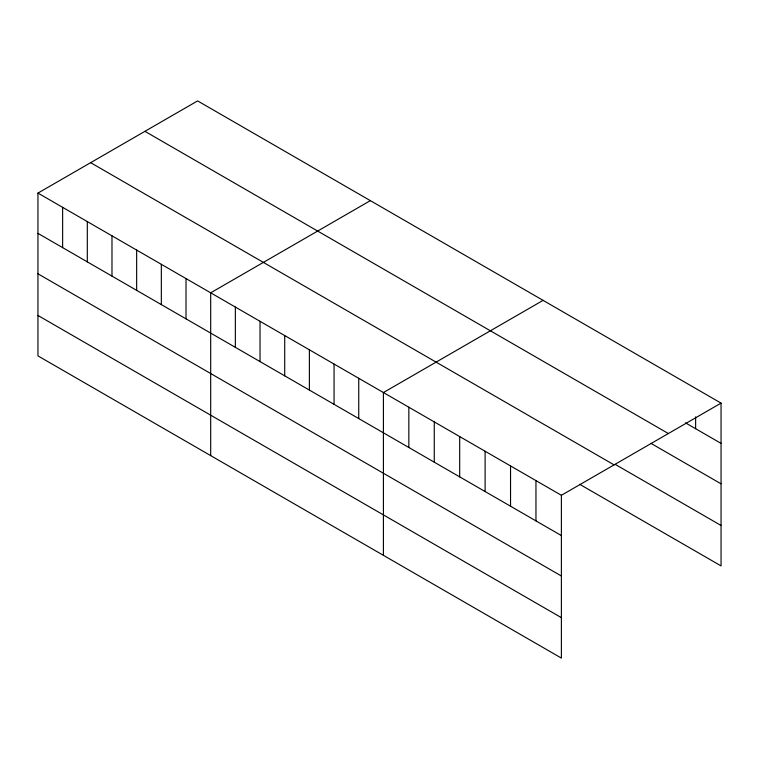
<?xml version="1.0" encoding="UTF-8"?>
<svg xmlns="http://www.w3.org/2000/svg" width="759" height="759" viewBox="0 0 759 759"><rect width="100%" height="100%" fill="white"/><g stroke="black" fill="none" stroke-linecap="round" stroke-linejoin="round"><path stroke-width="1.14" d="M37.95 193.09L561.385 495.295L561.385 658.091L37.95 355.886L37.95 193.09L197.615 100.909L721.05 403.114L721.05 565.91L579.696 484.299M370.345 200.642L210.679 292.822L210.679 455.609M543.083 300.365L383.418 392.545L383.418 555.341M561.385 495.295L721.05 403.114M685.453 422.839L721.05 443.389M144.922 131.335L668.356 433.531M650.88 443.313L721.05 483.825M615.283 464.413L721.05 525.475M90.644 162.673L614.078 464.878M37.95 233.374L561.385 535.569M37.95 273.8L561.385 576.005M37.95 315.459L561.385 617.655M695.624 416.862L695.624 428.712M535.958 480.618L535.958 520.892M510.541 465.941L510.541 506.215M485.115 451.263L485.115 491.538M459.688 436.586L459.688 476.861M434.262 421.9L434.262 462.184M408.845 407.222L408.845 447.497M358.741 378.305L358.741 418.579M334.064 364.054L334.064 404.329M309.387 349.804L309.387 390.079M284.71 335.563L284.71 375.838M260.033 321.313L260.033 361.588M235.356 307.063L235.356 347.347M186.012 278.572L186.012 318.846M161.335 264.322L161.335 304.606M136.658 250.081L136.658 290.355M111.981 235.831L111.981 276.105M87.304 221.59L87.304 261.864M62.627 207.34L62.627 247.614"/></g></svg>
